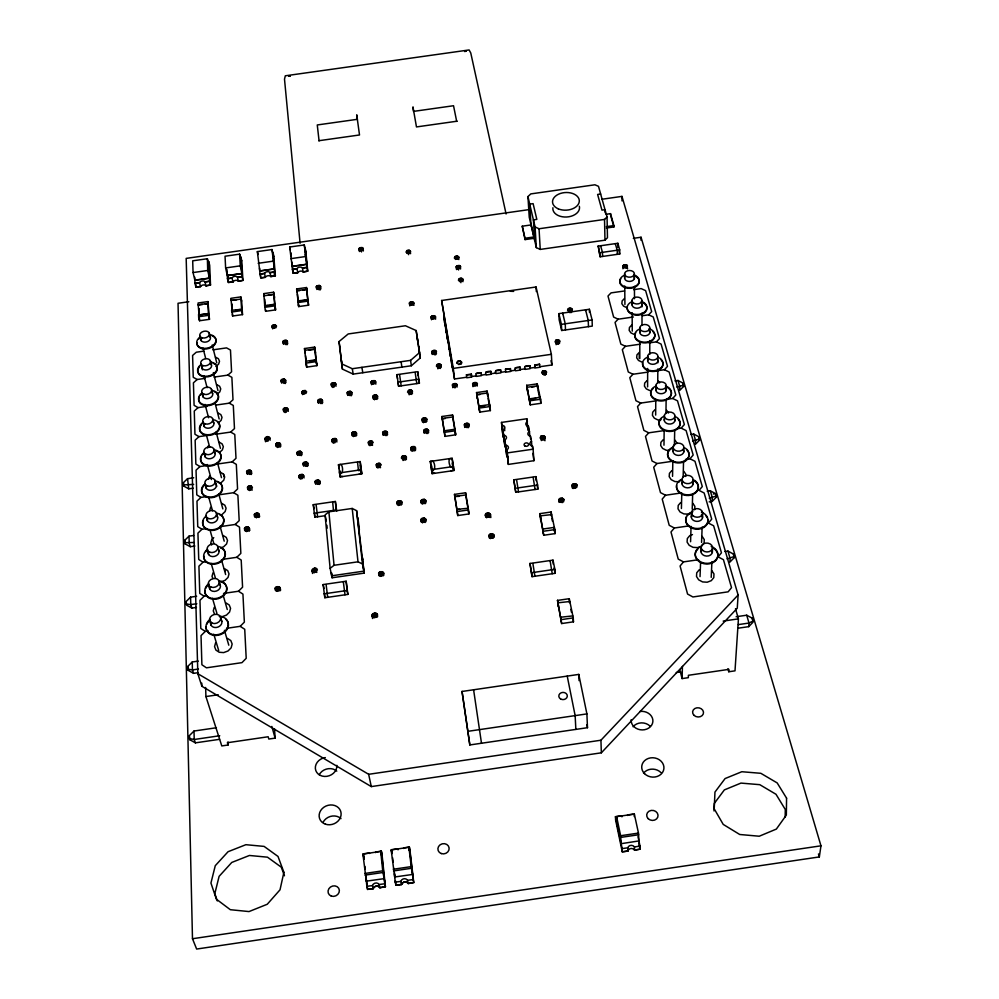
<?xml version="1.0" encoding="UTF-8"?>
<svg xmlns="http://www.w3.org/2000/svg" width="999" height="999" viewBox="0 0 999 999"><rect width="100%" height="100%" fill="white"/><g stroke="black" fill="none" stroke-linecap="round" stroke-linejoin="round"><path stroke-width="1.5" d="M459.652 360.639C462.737 362.1 462.287 363.898 459.652 361.288L458.341 360.826L456.768 362.362L458.491 364.423L461.338 363.524L459.053 364.51M647.614 386.9L647.664 368.456M647.677 360.776L647.689 356.168M649.75 354.42L649.8 340.559M649.825 332.854L649.85 328.234A5.057 3.559 -0.4 0 0 642.557 324.85A5.057 3.559 -0.4 0 0 641.995 331.006A5.057 3.559 -0.4 0 0 649.85 328.234M655.669 415.084L655.781 399.475M655.856 390.109L655.881 385.439M456.93 363.311L458.017 361.688L459.652 361.288M657.729 382.767L657.854 368.931M657.904 362.787L657.954 356.631A5.145 3.671 0.1 0 0 650.524 353.109A5.145 3.671 0.1 0 0 649.987 359.465A5.145 3.671 0.1 0 0 657.954 356.631M663.973 445.217L664.173 429.657M664.285 420.329L664.347 415.659M665.946 413.549L666.133 399.75M666.258 390.534L666.321 385.939A5.232 3.796 0.6 0 0 658.753 382.292A5.232 3.796 0.6 0 0 658.241 388.848A5.232 3.796 0.6 0 0 666.321 385.939M785.177 817.132L785.289 809.477L775.998 794.28L759.789 784.677L740.958 783.091L724.362 789.897L714.335 803.371L713.998 810.951M616.545 821.715L616.62 816.72L620.616 835.726L621.141 843.68L638.935 840.933L638.473 833.091L634.34 814.11L615.509 816.782M672.552 476.348L672.839 460.839M673.014 451.536L673.089 446.89M674.4 445.779L674.7 430.207M674.874 420.866L674.962 416.196A5.32 3.909 1.2 0 0 667.245 412.425A5.32 3.909 1.2 0 0 666.758 419.193A5.32 3.909 1.2 0 0 674.962 416.196M677.996 380.482L683.066 383.129L683.641 386.426L679.72 390.372L679.807 386.65L677.996 380.482L674.974 380.919M683.641 386.426L683.066 383.129M681.418 508.503L681.793 493.069M682.017 483.803L682.13 479.17M683.154 476.935L683.541 461.426M683.778 452.122L683.89 447.477A5.407 4.046 1.9 0 0 676.023 443.556A5.407 4.046 1.9 0 0 675.561 450.537A5.407 4.046 1.9 0 0 683.89 447.477M735.501 608.716L738.423 618.868L735.002 670.841L728.758 671.753L728.908 669.367L688.411 675.287L688.336 677.672L682.08 678.583L682.429 666.42M690.584 541.733L691.058 526.386M691.345 517.17L691.483 512.574M692.207 509.14L692.682 493.693M692.981 484.428L693.119 479.795A5.507 4.171 2.6 0 0 685.102 475.736A5.507 4.171 2.6 0 0 684.652 482.954A5.507 4.171 2.6 0 0 693.119 479.795M693.681 434.053L698.9 436.788L699.5 440.209L695.466 444.293L695.591 440.584L693.681 434.053L690.696 434.478M699.5 440.209L698.9 436.788M634.253 816.558L634.34 814.11M700.037 576.635L700.574 562.662M700.986 551.785L701.161 547.127M701.56 542.42L702.147 527.06M702.497 517.844L702.672 513.236M709.178 501.873L712.162 501.436L712.324 497.752L710.301 490.821L707.23 491.271M711.213 577.36L711.912 561.825M712.337 552.509L712.549 547.852M712.162 501.436L716.295 497.202L716.358 495.979L715.671 493.668L710.301 490.821M727.934 551.098L733.491 554.058L734.14 557.729L729.882 562.112L730.094 558.466L727.934 551.098L724.899 551.535M694.667 509.815L694.879 506.368L692.831 503.271M734.14 557.729L733.491 554.058M601.873 199.251L621.965 196.391L738.111 595.004L737.262 608.204L601.336 752.821L371.291 786.588L201.873 686.263L197.839 673.713L186.176 258.391L529.245 209.59M685.651 476.461L685.801 474.25L683.803 471.253M738.024 628.209L748.738 626.648L749 623.051L746.703 615.209L736.113 616.745M752.347 619.48L752.434 618.281L746.703 615.209M752.434 618.281L753.121 622.09L748.738 626.648M627.509 265.934L625.611 267.869L622.814 266.608L623.601 265.047L626.972 265.185L627.547 268.956M572.115 484.977L572.564 487L575.074 487.674L577.26 485.277L575.549 483.728L572.914 484.103L572.115 484.977L572.252 487.949M558.928 499.438L559.365 501.486L561.875 502.185L564.085 499.75L562.387 498.176L559.74 498.551L558.928 499.438L559.09 502.397M460.214 361.376L460.302 360.726M188.836 301.735L178.034 303.271L192.482 938.735L196.641 949.05L819.342 856.93L820.966 845.816L641.046 237.238L633.329 238.336M490.546 514.622L488.249 517.07L485.227 515.384L486.238 513.411L488.898 513.024L490.546 514.622L490.834 517.557M489.06 535.152L489.435 537.262L491.945 537.974L493.244 537.499L494.268 535.476L492.594 533.853L489.91 534.24L489.06 535.152L489.36 538.074M464.423 424.475L464.747 426.361L467.107 426.985L469.318 424.737L467.769 423.289L465.234 423.651L464.423 424.475L464.747 427.435M472.652 383.666L472.977 385.477L475.299 386.064L477.46 383.903L475.924 382.53L473.439 382.879L472.652 383.666L472.952 386.65M452.46 384.727L452.772 386.526L455.082 387.125L457.255 384.965L455.744 383.579L453.259 383.941L452.46 384.727L452.797 387.699M420.966 519.405L421.266 521.478L423.713 522.177L426.073 519.717L424.488 518.119L421.828 518.506L420.966 519.405L421.391 522.327M420.966 500.611L421.266 502.634L423.688 503.321L426.024 500.911L424.463 499.35L421.828 499.725L420.966 500.611L421.391 503.533M456.218 266.571L456.518 268.144L458.678 268.656L460.714 266.733L459.29 265.534L456.968 265.871L456.218 266.571L456.531 269.555M423.801 430.319L424.088 432.205L426.436 432.842L428.683 430.581L427.172 429.133L424.637 429.495L423.801 430.319L424.2 433.279M422.115 419.068L422.39 420.941L424.725 421.553L426.96 419.33L425.449 417.894L422.927 418.256L422.115 419.068L422.515 422.028M431.83 351.498L432.117 353.234L434.365 353.796L436.526 351.71L435.052 350.387L432.617 350.736L431.83 351.498L432.205 354.47M397.015 502.01L397.29 504.033L399.7 504.72L402.06 502.31L400.512 500.749L397.877 501.123L397.015 502.01L397.477 504.932M410.739 447.739L411.014 449.662L413.374 450.299L415.659 448.014L414.135 446.541L411.576 446.903L410.739 447.739L411.163 450.686M378.658 573.001L378.908 575.174L381.406 575.923L383.866 573.351L382.28 571.665L379.558 572.065L378.658 573.001L379.17 575.886M372.028 615.659L372.265 614.472L374.55 612.986L377.073 613.773L377.572 614.847L376.411 617.007L375.062 617.519L373.638 617.407L372.028 615.659L372.565 618.506M431.106 316.77L431.381 318.444L433.591 318.981L435.701 316.97L434.265 315.696L431.88 316.034L431.106 316.77L431.468 319.742M376.323 464.523L376.561 466.471L378.921 467.132L381.256 464.81L379.757 463.311L377.172 463.673L376.323 464.523L376.81 467.457M409.428 302.934L409.677 304.583L411.863 305.107L413.973 303.122L412.575 301.873L410.202 302.21L409.428 302.934L409.827 305.906M382.679 432.392L382.917 434.278L385.239 434.915L387.537 432.654L386.051 431.206L383.516 431.568L382.679 432.392L383.154 435.339M368.369 442.17L368.606 444.068L370.929 444.705L373.239 442.432L371.765 440.971L369.218 441.333L368.369 442.17L368.868 445.104M372.927 396.153L373.164 397.964L375.437 398.564L377.684 396.391L376.248 394.992L373.763 395.354L372.927 396.153L373.414 399.101M371.116 381.755L371.341 383.541L373.589 384.128L375.836 381.993L374.4 380.619L371.94 380.969L371.116 381.755L371.591 384.715M351.81 433.004L352.023 434.89L354.32 435.514L356.643 433.266L355.194 431.818L352.659 432.18L351.81 433.004L352.335 435.939M311.95 570.604L314.473 568.056L316.908 568.793L317.357 569.817L314.847 572.365L313.461 572.277L311.95 570.604L312.587 573.476M347.24 392.482L347.44 394.28L349.7 394.88L351.973 392.719L350.549 391.333L348.077 391.695L347.24 392.482L347.764 395.429M331.93 439.697L332.13 441.595L334.428 442.22L336.763 439.96L335.327 438.511L332.792 438.873L331.93 439.697L332.505 442.632M315.147 481.318L315.334 483.291L317.67 483.953L320.08 481.605L318.619 480.082L316.034 480.457L315.147 481.318L315.759 484.228M331.243 383.853L331.431 385.639L333.666 386.226L335.939 384.078L334.54 382.717L332.08 383.067L331.243 383.853L331.793 386.8M275.2 588.011L275.337 590.209L277.784 590.958L280.357 588.374L278.858 586.675L276.136 587.062L275.2 588.011L275.911 590.871M298.951 475.686L299.113 477.647L301.436 478.309L303.846 475.961L302.422 474.45L299.837 474.825L298.951 475.686L299.588 478.596M303.109 463.249L303.284 465.184L305.582 465.834L307.979 463.524L306.556 462.038L303.983 462.412L303.109 463.249L303.733 466.171M358.953 248.564L359.153 250.1L361.238 250.587L363.324 248.714L362.013 247.552L359.715 247.877L358.953 248.564L359.415 251.523M317.844 400.374L318.019 402.185L320.267 402.784L322.565 400.611L321.178 399.225L318.693 399.575L317.844 400.374L318.419 403.309M297.028 452.435L297.178 454.358L299.475 454.995L301.86 452.709L300.449 451.236L297.902 451.598L297.028 452.435L297.652 455.357M301.973 391.683L302.135 393.481L304.358 394.068L306.668 391.92L305.294 390.534L302.822 390.896L301.973 391.683L302.585 394.617M275.799 443.943L275.936 445.841L278.197 446.478L280.594 444.205L279.208 442.757L276.673 443.119L275.799 443.943L276.461 446.865M316.321 286.526L316.483 288.124L318.594 288.636L320.766 286.701L319.455 285.477L317.12 285.814L316.321 286.526L316.87 289.473M254.37 514.385L254.483 516.421L256.83 517.107L259.328 514.697L257.904 513.124L255.282 513.498L254.37 514.385L255.095 517.282M283.341 409.016L283.479 410.839L285.714 411.451L288.062 409.265L286.688 407.854L284.191 408.216L283.341 409.016L283.978 411.95M244.53 528.184L244.63 530.244L246.978 530.956L249.513 528.508L248.089 526.91L245.454 527.297L244.53 528.184L245.279 531.068M215.609 642.794L214.573 646.59L215.884 650.062L219.206 652.26L223.664 652.597L228.034 650.973L231.144 647.839L232.155 644.03L230.819 640.584L227.497 638.411M281.106 380.232L281.243 382.005L283.441 382.592L285.751 380.469L284.403 379.108L281.943 379.458L281.106 380.232L281.73 383.179M264.872 438.836L267.27 436.6L269.93 438.111L267.532 440.359L264.872 438.836L265.559 441.758M247.54 487.075L247.652 489.048L249.95 489.722L252.422 487.362L251.036 485.839L248.451 486.213L247.54 487.075L248.276 489.972M214.298 607.205L213.274 610.876L214.56 614.223M282.942 341.396L283.079 343.094L285.227 343.644L287.5 341.596L286.176 340.297L283.766 340.647L282.942 341.396L283.566 344.33M246.653 471.391L246.765 473.326L249.051 473.988L251.511 471.665L250.125 470.167L247.552 470.541L246.653 471.391L247.39 474.288M213.024 572.789L212.013 576.348L212.862 578.496M272.078 325.936L272.203 327.597L274.325 328.147L276.573 326.136L275.274 324.862L272.902 325.199L272.078 325.936L272.702 328.871M209.628 510.626L210.614 507.292M208.491 479.32L209.465 476.086M207.705 447.952L208.341 445.866M461.113 363.786L461.675 363.087M699.213 569.805L696.728 572.814L696.515 576.473L698.651 579.807L702.559 581.918L707.192 582.217L711.313 580.644L713.786 577.609L713.973 573.938L711.825 570.616M698.538 559.715L683.478 561.9L680.082 565.983L687.562 594.043L692.919 596.965L728.146 591.833L731.53 587.637L723.438 559.677L718.119 556.868L721.453 552.809L713.636 525.786L708.416 523.076L711.713 519.143L704.158 492.994L699.038 490.384L702.297 486.575L694.979 461.276L689.959 458.766L685.464 459.415M689.173 525.861L674.362 528.009L670.991 531.967L678.234 559.09L683.478 561.9M680.669 502.559L678.234 505.394L678.009 508.816L680.032 511.938L683.791 513.886L688.261 514.16L692.257 512.662M680.769 493.031L665.534 495.242L662.212 499.075L669.218 525.299L674.362 528.009M689.959 458.766L693.181 455.057L686.101 430.569L681.168 428.134L676.535 428.808M671.84 470.579L669.442 473.326L669.193 476.648L671.178 479.657L674.862 481.543L679.27 481.793M673.476 461.138L657.005 463.524L653.708 467.245L660.489 492.619L665.534 495.242M681.168 428.134L684.352 424.55L677.497 400.824L672.652 398.476L666.57 399.35M663.299 439.622L660.926 442.282L660.676 445.504L662.612 448.414L666.233 450.237L669.118 450.387M664.185 430.594L648.738 432.817L645.491 436.426L652.047 461.001L657.005 463.524M672.652 398.476L675.811 394.992L669.155 372.003L664.41 369.73L656.917 370.804M655.032 409.64L652.684 412.225L652.422 415.347L654.32 418.169L657.866 419.917L660.701 420.067M655.931 400.886L640.721 403.072L637.512 406.581L643.868 430.382L648.738 432.817M664.41 369.73L667.519 366.346L661.076 344.056L656.405 341.858L649.038 342.919M647.015 380.594L644.692 383.104L644.43 386.126L646.278 388.848L649.762 390.547M647.939 372.103L632.966 374.25L629.795 377.659L635.951 400.724L640.721 403.072M656.405 341.858L659.49 338.561L653.234 316.945L648.651 314.822L642.544 315.696M640.184 344.193L625.449 346.303L622.302 349.613L628.284 371.978L632.966 374.25M541.033 436.101L540.097 437.949L541.733 439.423L544.305 439.048L545.229 437.212L543.593 435.739L541.033 436.101L541.308 440.571M197.839 673.713L368.656 774.3L600.936 740.222L738.111 595.004M648.651 314.822L651.685 311.613L645.616 290.634L641.121 288.586L633.603 289.66M631.705 325.1L629.445 327.472L629.158 330.319L630.931 332.892L634.29 334.478M633.391 317.008L618.144 319.193L615.047 322.415L620.841 344.106L625.449 346.303M624.387 298.589L622.152 300.899L621.853 303.671L623.588 306.156L626.897 307.68M542.569 371.104L541.67 372.839L543.256 374.213L545.741 373.851L546.64 372.127L545.054 370.754L542.569 371.104L542.757 374.101M555.894 340.184L555.019 341.858L556.593 343.181L559.04 342.832L559.915 341.159L558.341 339.835L555.894 340.184L556.131 344.68M568.419 308.529L567.557 310.14L569.118 311.426L571.515 311.076L572.365 309.453L570.816 308.179L568.419 308.529L568.543 311.526M226.523 628.321L240.185 626.336L244.355 622.14L242.932 594.08L238.461 591.246L223.539 593.406M402.397 456.081L401.348 457.954L402.859 459.44L405.432 459.078L406.493 457.205L404.97 455.719L402.397 456.081L403.059 460.502M208.316 630.968L205.282 631.405L201.024 635.626L201.898 664.76L206.443 667.819L241.958 662.649L246.204 658.316L244.73 629.27L240.185 626.336M534.14 238.311L525.074 239.598L522.252 226.199L531.256 224.912L536.313 247.627L540.234 249.413L604.969 240.185L607.467 237.712L607.055 216.958L598.501 186.326L594.929 184.79L530.794 193.906L527.947 196.578L529.233 217.195L532.742 232.268L532.654 230.906M216.433 727.747L194.006 731.031L189.273 735.726L189.335 738.548L189.723 739.672L195.379 742.856L219.555 739.322M238.461 591.246L242.582 587.175L241.196 560.039L236.8 557.305L222.989 559.303M198.114 672.689L193.556 673.351L188.087 670.292L187.65 666.508L192.245 661.987L198.252 661.113M527.947 196.578L535.089 226.973L539.048 228.759L604.532 219.43L607.055 216.958M196.628 596.278L190.584 597.152L186.139 601.498L186.563 605.157L191.858 608.091L196.441 607.429M207.13 595.791L204.146 596.216L199.962 600.312L200.799 628.471L205.282 631.405M194.892 546.028L190.26 546.703L185.115 543.868L184.753 542.682L184.703 540.347L189.023 536.151L193.594 535.489M236.8 557.305L240.846 553.371L239.51 527.11L235.202 524.475L220.105 526.66M408.554 390.359L407.542 392.095L409.016 393.494L411.501 393.131L412.512 391.383L411.039 389.997L408.554 390.359L409.178 394.805M437.35 364.36L436.363 366.059L437.849 367.407L440.309 367.058L441.283 365.347L439.797 363.998L437.35 364.36L437.887 368.818M193.244 488.186L188.749 488.836L183.754 486.101L183.354 482.704L187.55 478.658L193.719 477.772M206.119 561.75L203.047 562.2L198.926 566.158L199.75 593.394L204.146 596.216M235.202 524.475L239.186 520.654L237.887 495.242L233.641 492.694L218.793 494.842M213.774 537.612L211.8 539.497L210.801 542.944L211.626 545.029M222.203 514.36L225.125 511.588L226.086 508.241L224.85 505.232L221.741 503.346M206.518 528.621L201.985 529.27L197.939 533.116L198.726 559.465L203.047 562.2M459.315 278.596L458.391 280.145L459.827 281.368L462.175 281.044L463.086 279.483L461.663 278.259L459.315 278.596L459.627 281.581M233.641 492.694L237.562 488.986L236.313 464.36L232.13 461.913L216.82 464.11M206.905 496.553L200.961 497.402L196.978 501.136L197.74 526.635L201.985 529.27M220.866 482.917L223.739 480.219L224.688 476.985L223.464 474.075L220.417 472.252M232.13 461.913L236.001 458.304L234.777 434.453L230.669 432.08L215.597 434.253M455.232 256.443L454.32 257.954L455.731 259.153L458.054 258.816L458.953 257.305L457.542 256.106L455.232 256.443L455.544 259.428M207.63 465.434L199.975 466.545L196.041 470.167L196.778 494.867L200.961 497.402M219.568 452.46L222.402 449.837L223.339 446.703L222.128 443.881L219.131 442.12M230.669 432.08L234.478 428.583L233.304 405.457L229.258 403.159L215.896 405.082M206.543 435.552L199.013 436.638L195.142 440.147L195.854 464.085L199.975 466.545M406.943 250.587L406.006 252.085L407.367 253.271L409.677 252.934L410.614 251.436L409.253 250.262L406.943 250.587L407.33 253.559M218.306 422.939L221.091 420.392L222.015 417.345L220.841 414.61L217.882 412.924M229.258 403.159L233.004 399.762L231.868 377.322L227.884 375.112L214.061 377.085M206.98 406.356L198.077 407.629L194.268 411.051L194.955 434.265L199.013 436.638M217.083 394.305L219.83 391.845L220.742 388.886L219.593 386.226L216.671 384.59M227.884 375.112L231.581 371.803L230.469 350.025L226.548 347.889L212.937 349.837M204.845 378.409L197.165 379.508L193.419 382.829L194.093 405.344L198.077 407.629M215.909 366.533L218.606 364.136L219.505 361.263L218.369 358.691L215.497 357.105M411.338 365.759L420.279 357.954L419.568 352.56L416.158 330.544L405.419 325.761L348.214 333.953L338.986 341.596L342.42 369.118L353.209 374.101L411.338 365.759L410.589 360.364L419.568 352.56M328.883 511.825L325.062 514.91L330.12 568.369L332.093 577.772L364.21 573.114L356.593 510.651L352.21 508.454L328.883 511.825L334.053 565.284L330.12 568.369M753.209 620.891L749 623.051L738.373 624.6M734.215 556.505L727.035 558.903M716.358 495.979L709.24 498.201M699.537 438.973L692.594 441.021M683.666 385.177L676.773 387.088M692.469 534.602L689.785 535.614L687.324 538.536L687.1 542.082L689.185 545.304L693.019 547.327L697.577 547.614L701.623 546.078L704.07 543.131L704.27 539.585L702.16 536.376M220.791 581.918L225.025 580.394L228.034 577.447L229.021 573.876L227.735 570.654L224.525 568.643L225.324 571.503M220.816 547.827L223.589 546.828L226.561 543.968L227.535 540.521L226.261 537.412L223.102 535.464M510.314 291.271L513.673 291.396M369.568 853.483A3.634 3.247 -19 0 1 369.18 852.971L363.661 853.783L364.173 858.915M375.524 852.609A3.634 3.247 -19 0 0 375.799 851.997L381.318 851.185L382.005 854.357L385.427 886.8L379.845 887.624A3.684 3.347 -21 0 0 373.151 888.611L367.57 889.435L366.833 886.313L372.452 885.601A3.696 3.347 -20.8 0 1 379.145 884.502L384.765 883.778L381.343 851.285L362.912 854.108L366.358 881.28M392.132 853.521L391.695 849.649L397.215 848.838A3.634 3.259 -16.4 0 0 398.102 849.774M400.874 881.405L395.254 882.117L395.916 885.251L401.498 884.427A3.684 3.347 -18 0 1 408.191 883.441L413.773 882.616L409.965 850.236L409.353 847.052L403.833 847.864A3.634 3.259 -16.4 0 1 403.559 848.476M627.809 851.011L622.252 851.835L615.584 819.929L615.509 816.67L621.003 815.858A3.634 3.234 6.1 0 0 622.002 816.782M627.397 815.484A3.634 3.234 6.1 0 0 627.609 814.884L633.104 814.185M394.717 877.097L391.158 849.949L409.365 847.164M380.906 854.52L382.005 854.357M408.866 850.399L409.965 850.236M364.797 873.463L382.729 870.816L380.706 851.485L381.868 856.305M393.269 869.255L411.201 866.62L408.941 847.327L409.952 852.172M620.616 835.726L638.473 833.091M365.035 875.124L382.967 872.489L384.215 878.645L366.321 881.168M393.506 870.928L411.438 868.281L412.575 874.462L394.692 876.985M620.854 837.387L638.723 834.752M412.649 882.779L408.216 883.553A3.684 3.347 -18 0 0 401.523 884.54L400.849 881.293A3.684 3.359 -17.9 0 1 407.567 880.306L413.174 879.582L409.353 847.052M622.252 851.835L622.202 848.613L627.772 847.789L627.822 851.123L623.364 851.672M638.935 841.046L640.034 846.091L634.465 846.915A3.696 3.322 8.2 0 0 627.772 847.901M640.034 845.978L640.047 849.2L634.49 850.024A3.684 3.322 8.4 0 0 627.822 851.123M384.315 886.962L379.87 887.736A3.684 3.347 -21 0 0 373.176 888.723L368.681 889.272M401.523 884.54L397.028 885.089M192.482 938.735L820.966 845.816M557.517 600.411L569.255 598.701L573.264 617.882L573.463 621.828L561.65 623.551L557.517 600.411L561.65 623.551M198.476 669.03L192.445 669.917L187.712 669.143M561.426 619.617L573.264 617.882M205.632 687.487L205.919 696.553L218.219 694.755M723.176 621.091L738.423 618.868M462.038 691.47L578.771 674.412L586.9 713.898L587.487 727.697L469.83 744.954L462.038 691.47L469.83 744.954M219.73 735.751L194.218 739.485L189.335 738.548M676.248 672.527L680.744 671.877M227.959 741.895L228.084 745.004L221.79 745.928L205.919 696.553M274.538 728.833L275.112 738.124L268.818 739.048L268.169 736.763L227.372 742.732L228.084 745.004M468.019 731.305L586.9 713.898M476.56 392.582L487.1 391.071L490.01 406.531L490.384 410.577L479.782 412.112L476.56 392.582L479.782 412.112M526.723 385.377L537.25 383.866L540.571 399.25L540.834 403.321L530.244 404.845L526.723 385.377L530.244 404.845M476.96 394.955L479.97 394.518M531.668 387.088L534.677 386.65M479.07 406.556L485.139 405.681M531.106 399.076L535.639 398.426M479.383 408.054L490.01 406.531M529.957 400.774L540.571 399.25M441.908 416.508L452.559 414.972L455.207 430.794L455.669 434.827L444.955 436.376L441.908 416.508L444.468 432.342L455.207 430.794M442.22 418.469L452.884 416.933M442.282 418.918L445.329 418.481M504.083 437.062A2.423 1.811 -4.8 0 0 503.071 436.95L501.498 422.415L526.823 418.768L528.059 430.432M193.669 484.415L183.404 484.915M338.486 464.685L360.177 461.563L361.838 473.776L340.11 476.91L338.486 464.685L339.248 468.681M339.248 465.034C342.744 461.463 344.193 474.712 340.11 473.276L339.822 470.529M339.335 472.927L361.126 469.78L361.838 473.776M360.139 465.222L360.527 470.329L358.491 470.616L357.542 462.4M430.332 461.401L452.097 458.266L453.446 466.508L453.933 470.529L432.117 473.676L430.332 461.401L432.117 473.676M431.068 461.75C434.49 458.204 436.6 471.466 432.33 470.005L432.742 473.126L434.84 473.276M451.473 458.803C447.127 456.356 449.225 469.63 452.822 467.045L453.196 470.179L451.198 470.916M533.104 449.188L533.891 460.701L508.341 464.398L507.367 452.897L533.104 449.188L532.467 446.103A3.384 2.535 -3.6 0 1 529.932 444.093A3.384 2.535 -3.6 0 1 531.518 441.483L530.407 436.138A3.359 2.51 -3.7 0 1 527.897 434.153A3.359 2.51 -3.7 0 1 529.47 431.58L528.371 426.286A3.347 2.485 -3.8 0 1 525.874 424.313A3.347 2.485 -3.8 0 1 527.435 421.765M431.58 469.655L453.446 466.508M325.174 515.696L314.86 517.195L313.249 504.67L335.364 501.473L336.713 511.138M513.798 479.82L535.876 476.623L537.612 485.064L537.887 489.098L515.759 492.295L513.798 479.82L515.759 492.295M314.011 513.224L336.213 510.014L335.364 501.473M457.754 515.559L454.495 494.38L465.584 492.782L468.456 509.94L457.267 511.563L457.754 515.559L468.906 513.948L468.419 509.852M465.934 494.905L454.845 496.515L459.053 496.353M515.434 488.274L537.612 485.064M193.794 542.507L184.753 542.682M459.765 509.44L456.918 509.39L468.144 508.229M539.885 513.636L551.136 512L554.807 529.595L555.044 533.616L543.731 535.252L539.885 513.636L543.731 535.252M713.298 494.018L715.671 493.668L716.295 497.202M543.468 531.243L554.807 529.595M334.053 565.284L358.004 561.813L362.5 563.973L364.21 573.114M323.139 584.565L346.154 581.218L347.877 594.393L324.837 597.739L323.139 584.565L323.988 588.473M196.84 603.721L190.772 604.595L186.189 603.983M529.97 563.486L552.996 560.139L554.882 569.33L555.119 573.314L532.055 576.66L529.97 563.486L532.055 576.66M323.976 593.843L347.09 590.484L347.877 594.393M531.755 572.689L554.882 569.33M600.649 194.031L597.614 194.455L601.947 210.115L605.019 209.678L605.082 212.637M207.38 258.741L207.717 270.479L209.478 278.209L194.867 280.282L193.057 272.565L192.695 260.814L207.38 258.741L208.916 264.623M239.698 254.146L225.037 256.219L225.624 267.932L227.322 275.662L241.908 273.589L240.272 265.846L239.585 254.146L241.096 260.04M271.99 249.55L274.338 268.968L259.752 271.041L257.355 251.611L271.99 249.55L273.276 255.469M304.27 244.955L306.743 264.348L292.158 266.421L289.673 247.015L304.27 244.955L305.419 250.886M240.859 260.864L241.758 260.739L240.884 256.855L242.095 276.698L237.525 277.347M272.902 256.293L273.801 256.169L273.002 252.285L274.575 272.065L270.017 272.715M304.932 251.736L305.831 251.611L305.107 247.727L307.043 267.445L302.472 268.094A2.997 2.023 -10.4 0 0 299.6 267.108A2.997 2.023 -10.4 0 0 296.978 268.731L292.432 269.518L291.758 261.938M193.057 272.565L207.717 270.479M225.624 267.932L240.272 265.846M258.179 263.299L272.814 261.214M290.709 258.666L305.332 256.581M606.018 214.273L610.526 213.636L613.886 225.574L613.91 226.948L606.356 228.022M194.842 280.157L209.44 278.072M241.883 273.451L227.285 275.524L227.485 278.771L232.043 278.122M259.715 270.904L274.3 268.831M292.133 266.296L306.718 264.211M194.78 277.26L194.98 283.404L199.55 282.754A3.022 2.01 -13 0 1 202.21 280.981A3.022 2.01 -13 0 1 204.995 281.843L209.565 281.194L210.514 285.052L205.956 285.702M238.386 281.081L242.944 280.432L242.07 276.561L237.5 277.21A3.009 2.01 -12.2 0 0 234.69 276.348A3.009 2.01 -12.2 0 0 232.018 277.984L227.447 278.646L228.359 282.505L232.917 281.855M270.791 276.461L275.349 275.811L274.55 271.928L269.98 272.577A3.009 2.023 -11.3 0 0 267.158 271.728A3.009 2.023 -11.3 0 0 264.51 273.364L259.94 274.013L260.776 277.884L265.334 277.235M205.032 281.968L209.603 281.318L208.754 261.438L209.69 265.297L210.514 285.052M264.535 273.501L259.965 274.151L259.54 268.044M522.252 226.199L524.987 238.249L534.065 236.95M606.331 226.648L613.886 225.574M196.828 287L200.512 286.613L199.513 282.617L194.942 283.279L195.916 287.138L200.474 286.488M294.081 273.139L297.752 272.752L296.978 268.731L292.407 269.38L293.169 273.276L297.727 272.627M303.197 271.84L307.742 271.191L305.831 251.611M200.512 286.613A3.009 2.01 -13 0 1 203.197 284.977A3.009 2.01 -13 0 1 205.981 285.839L209.603 285.177M242.033 280.557L238.411 281.219A3.009 2.01 -12.2 0 0 235.614 280.357A3.009 2.01 -12.2 0 0 232.942 281.993L229.27 282.38M274.176 272.365L274.463 276.074L270.829 276.598A2.997 2.023 -11.3 0 0 267.994 275.749A2.997 2.023 -11.3 0 0 265.359 277.372L261.688 277.759M297.752 272.752A2.997 2.023 -10.4 0 1 300.374 271.129A2.997 2.023 -10.4 0 1 303.221 271.978L306.83 271.328M209.34 318.456L208.566 315.347L198.526 316.745L199.55 320.741L209.465 319.33L207.929 301.598L198.064 302.997L199.425 319.867M241.721 300.911L240.796 296.903L230.944 298.314L232.605 316.021L242.52 314.61L241.646 300.886M264.847 307.305L263.798 293.619L273.651 292.22L275.562 309.89L265.647 311.301L264.785 307.292L274.713 305.881L275.562 309.89M296.641 288.936L306.493 287.537L308.579 305.182L298.676 306.593L296.641 288.936L297.178 291.895M598.251 246.079L617.857 243.281L619.705 249.875L619.755 253.996L600.124 256.793L598.251 246.079L600.124 256.793M306.656 289.223L296.803 290.634L299.7 290.672M202.46 304.545C187.15 306.281 217.507 301.823 205.282 304.146M232.542 300.262L236.775 299.65M268.244 295.167L272.477 294.568M302.522 290.272L306.743 289.673L306.618 288.399M600.037 252.685L619.705 249.875M235.939 310.14L240.185 309.528M267.595 305.619C255.294 306.805 285.539 302.585 270.429 305.207M299.225 301.099L307.729 299.887L308.579 305.182M231.668 312.025L241.596 310.602L242.52 314.61M297.877 302.572L307.804 301.149L306.493 287.537M466.683 377.235L454.495 378.983L441.62 300.487L536.063 286.988L551.373 354.32L551.947 364.985L539.772 366.733M203.858 351.136L196.291 352.21L192.595 355.457L193.244 377.297L197.165 379.508M624.587 290.946L611.063 292.882L607.991 296.016L613.623 317.07L618.144 319.193M444.118 319.73L443.806 317.02L444.268 319.43M444.555 320.304L444.68 323.039L443.806 317.02M445.704 326.948L445.816 329.682L445.129 323.626L445.254 326.348M304.495 348.539L314.685 347.078L316.883 365.659L306.643 367.132L304.495 348.539L305.294 352.56M558.866 313.636L589.373 309.265L592.095 319.942L592.282 326.111L561.688 330.494L559.153 319.78L558.866 313.636L561.401 324.35L561.688 330.494M446.391 333.029L446.091 330.319L446.553 332.729M309.128 350.174L314.947 349.338M446.853 333.654L446.965 336.388L446.091 330.319M447.552 339.747L447.24 337.05L447.714 339.46M448.014 340.397L448.126 343.132L447.24 337.05M561.401 324.35L592.095 319.942M310.152 361.101L316.009 360.264M305.844 363.112L316.109 361.65L316.883 365.659M449.175 347.202L449.3 349.937L448.601 343.793L448.713 346.528M449.887 353.359L449.575 350.649L450.049 353.059M450.362 354.058L450.474 356.78L449.575 350.649M341.458 363.748L352.285 368.718L410.589 360.364M451.061 360.227L450.761 357.53L451.223 359.927M451.548 360.964L451.66 363.686L450.761 357.53M452.247 367.157L451.948 364.46L452.41 366.858M398.589 386.213L396.94 374.65L417.707 371.678L419.393 383.216L398.589 386.213L398.002 382.167L418.856 379.183L419.393 383.216M452.734 367.919L452.847 370.641L451.948 364.46M454.495 378.983L453.309 368.394L551.373 354.32M466.433 374.8L471.366 374.375L471.64 377.073L466.77 377.784L466.433 374.8L471.366 374.375M476.198 373.401C489.373 373.264 472.365 370.729 476.511 376.373L481.393 375.674L481.081 372.689M485.951 371.99C499.125 371.853 482.155 369.33 486.263 374.975L491.133 374.275L490.834 371.291M495.716 370.592C508.878 370.442 491.933 367.932 496.003 373.576L500.886 372.877L500.599 369.892M505.482 369.193L510.414 368.768L510.626 371.478L505.756 372.177L505.482 369.193L510.414 368.768M515.234 367.794C528.371 367.632 511.488 365.135 515.496 370.779L520.367 370.08L520.117 367.095M524.987 366.396C538.124 366.233 521.266 363.736 525.237 369.38L530.107 368.681L529.87 365.684M530.032 368.132L534.902 367.432L534.752 364.985L539.622 364.285L534.802 365.272L534.977 367.982L539.847 367.282L539.622 364.285M476.436 375.836L471.565 376.536L471.316 374.101M481.306 375.137L486.188 374.438M491.058 373.726L495.929 373.027M500.799 372.327L505.681 371.628M515.422 370.229L510.551 370.929L510.352 368.494M520.292 369.53L525.162 368.831M318.806 140.722L359.515 134.977L356.73 114.835L357.38 119.306L317.27 124.962L319.068 140.847M457.117 121.191L416.471 126.935L412.962 106.905L413.499 111.389L453.534 105.732L456.693 121.416M257.355 251.611L258.117 254.508M219.293 616.445L222.203 616.658L226.498 615.084L229.558 612.05L230.569 608.366L229.258 605.032L225.986 602.934M289.673 247.015L290.334 249.912M641.907 362.075L638.486 360.439L636.675 357.804L636.95 354.857L639.235 352.422L639.26 358.454M658.391 381.131L659.64 382.942M666.595 410.227L668.506 413.024M675.062 440.247L677.01 443.144M504.458 426.61L504.72 430.744M284.465 875.786L281.281 867.182L267.482 857.179L249.413 855.469L231.768 862.449L219.106 876.348L214.835 893.618L217.307 900.936M195.379 742.856L194.218 739.485L194.006 731.031M187.65 666.508L188.087 670.292M193.556 673.351L192.445 669.917L192.245 661.987M191.858 608.091L190.772 604.595L190.584 597.152M209.753 620.891L211.101 625.337M213.786 634.24L218.719 650.574M184.703 540.347L185.115 543.868M190.26 546.703L189.198 543.169L189.023 536.151M208.516 584.877L209.84 589.36M212.487 598.351L216.908 613.311M818.468 853.933L819.342 856.93M220.504 616.945L221.815 621.403M224.438 630.319L228.796 645.192M183.354 482.704L183.754 486.101M188.749 488.836L187.55 478.658M207.317 550.087L208.604 554.532M211.176 563.411L215.459 578.221M219.081 581.043L220.379 585.539M223.389 596.028L227.26 609.527M206.156 516.458L207.43 520.929M209.965 529.87L213.761 543.281M610.963 216.496L613.91 226.948M217.707 546.366L218.956 550.811M221.466 559.715L225.637 574.537M619.018 251.348L619.755 253.996M271.853 726.448L275.112 738.124M205.032 483.941L206.281 488.436M208.791 497.415L212.537 510.901M727.934 668.756L728.758 671.753M216.371 512.837L217.607 517.307M220.08 526.261L224.213 541.183M458.341 360.826L458.516 361.451M203.946 452.46L205.182 456.98M207.243 464.498L211.363 479.545M215.085 480.407L216.708 486.413M218.744 493.906L222.827 508.903M202.897 421.99L204.096 426.448M206.493 435.352L209.69 447.215M213.836 449.026L215.047 453.546M217.457 462.587L221.478 477.647M201.885 392.47L203.059 396.94M205.032 404.383L208.591 417.769M223.464 474.075L224.238 476.973M212.637 418.643L213.798 423.101M216.146 432.018L220.442 448.351M362.912 854.108L364.148 858.803M200.886 363.861L202.447 369.83M204.008 375.799L207.13 387.724M245.454 527.297L246.578 531.618M199.937 336.126L201.086 340.609M203.009 348.077L205.707 358.529M249.101 527.522L249.85 530.407M248.089 526.91L249.213 531.243M211.463 389.21L212.625 393.681M214.935 402.622L219.168 419.006M246.753 526.823L247.877 531.156M679.795 669.58L682.08 678.583M210.327 360.676L211.476 365.159M213.374 372.627L217.944 390.547M249.725 485.764L250.811 490.109M256.581 513.036L257.667 517.382M248.451 486.213L249.538 490.559M255.282 513.498L256.381 517.844M209.228 333.017L210.364 337.5M212.238 344.98L216.758 362.924M248.826 470.092L249.912 474.45M277.485 586.575L278.546 590.871M258.916 513.723L259.64 516.62M247.552 470.541L248.289 473.451M257.904 513.124L258.991 517.457M209.465 319.33L208.479 315.334L207.929 301.598M251.036 485.839L252.123 490.197M276.136 587.062L277.21 591.358M204.995 281.843L205.981 285.839M251.099 470.741L251.823 473.651M279.92 587.325L280.619 590.184M250.125 470.167L251.199 474.525M278.858 586.675L279.92 590.958M533.091 233.778L533.791 236.8M266.021 437.025L267.045 441.408M265.147 437.849L265.834 440.771M232.018 277.984L232.942 281.993M268.544 436.663L269.231 439.585M372.427 885.489L373.176 888.723M267.27 436.6L268.281 440.984M391.158 849.949L391.97 853.483M241.608 309.328L231.581 310.289L231.743 312.038M269.518 437.225L270.192 440.147M237.5 277.21L238.411 281.219M241.009 299.051L231.131 300.462L231.069 299.188M550.973 360.714L551.947 364.985M277.922 442.682L278.908 447.065M276.673 443.119L277.672 447.502M280.182 443.306L280.844 446.228M379.145 884.502L379.87 887.736M279.208 442.757L280.195 447.14M312.212 569.467L312.862 572.34M314.473 568.056L315.422 572.365M313.137 568.531L314.098 572.852M506.093 213.986L470.766 52.972L469.105 49.95L285.314 75.799L284.503 79.171L300.087 243.257M315.846 568.144L316.795 572.452M385.427 886.8L384.19 878.533M637.986 836.663L638.623 839.585M638.723 843.131L640.047 849.2M285.427 407.792L286.376 412.187M299.837 474.825L300.786 479.195M284.191 408.216L285.152 412.612M537.924 389.847L539.472 397.065M540.834 403.321L540.159 397.315L529.557 398.838L529.832 402.909M263.798 293.619L264.373 296.303M297.902 451.598L298.526 454.533M264.023 295.766L273.876 294.355M281.943 379.458L282.58 382.392M302.422 474.45L303.047 477.372M326.111 584.577L327.709 597.327M287.65 408.391L288.286 411.326M265.522 309.59L265.647 311.301M301.111 474.375L302.048 478.758M286.688 407.854L287.325 410.789M285.352 379.632L285.976 382.567M300.449 451.236L301.386 455.619M272.902 325.199L273.526 328.134M284.403 379.108L285.339 383.516M368.656 774.3L371.291 786.588M299.151 451.161L300.087 455.544M283.154 379.046L284.103 383.454M303.421 475.037L304.046 477.959M305.244 461.963L306.181 466.346M264.51 273.364L265.359 277.372M275.274 324.862L275.899 327.797M313.249 504.67L314.098 508.628M303.983 462.412L304.608 465.322M301.436 451.798L302.06 454.732M274.076 324.8L274.7 327.747M307.555 462.612L308.167 465.534M316.109 504.707L317.62 516.795M306.556 462.038L307.48 466.421M615.509 816.67L622.202 848.725M551.823 518.206L552.435 521.141M553.97 528.471L555.044 533.616M570.854 609.353L571.453 612.225M573.463 621.828L572.939 618.98M391.695 849.649L392.145 851.81M284.952 340.247L285.876 344.667M269.98 272.577L270.829 276.598M283.766 340.647L284.39 343.594M274.625 297.927L274.438 296.216M317.307 480.007L318.206 484.378M287.1 340.796L287.712 343.743M316.034 480.457L316.633 483.366M286.176 340.297L287.088 344.717M533.891 460.701L532.966 453.296M586.863 724.675L587.487 727.697M537.025 484.877L537.887 489.098M554.045 568.056L555.119 573.314M319.643 480.669L320.242 483.578M318.619 480.082L319.518 484.453M325.374 516.408L326.298 520.904M343.356 582.08L345.005 594.817M304.033 390.472L304.633 393.419M302.822 390.896L303.421 393.831M305.294 390.534L305.894 393.481M567.22 676.098L575.149 715.621L575.849 729.407M332.679 502.31L333.529 510.864M407.567 880.306L408.216 883.553M305.17 352.884L304.67 350.349L314.86 348.888L315.634 352.909M306.468 365.297L305.669 361.276L315.921 359.815L316.708 363.836M297.502 294.205L298.251 301.96M321.178 399.225L322.028 403.633M319.905 399.163L320.766 403.571M290.934 252.809L291.221 255.944M413.161 879.47L413.773 882.616M318.693 399.575L319.268 402.522M501.498 422.415L503.071 436.95M502.072 425.424A2.435 1.811 -4.8 0 1 504.545 427.385A3.347 2.485 -4.8 0 1 502.947 429.945L504.957 446.765A3.334 2.51 -4.7 0 1 506.118 447.152M503.971 435.252A3.359 2.51 -4.8 0 1 506.443 437.237A3.359 2.51 -4.8 0 1 504.845 439.822L506.868 456.693A3.347 2.535 -4.7 0 1 508.041 457.08M505.881 445.179A3.372 2.547 -4.7 0 1 508.379 447.202A3.372 2.547 -4.7 0 1 506.768 449.8L507.367 452.897M322.153 399.75L322.714 402.697M502.947 429.945L504.957 446.765M506.868 456.693L504.845 439.822M508.341 464.398L506.768 449.8M307.729 299.887L297.727 300.849L297.927 302.585M334.041 438.436L334.877 442.832M340.11 473.276L340.696 476.373L342.819 476.523M332.792 438.873L333.641 443.269M336.326 439.061L336.888 441.995M335.327 438.511L335.889 441.446M303.221 271.978L302.447 267.957L307.018 267.307L307.742 271.191M488.111 398.489L489.747 407.192M490.022 408.641L490.384 410.577M362.699 559.527L362.337 557.554L363.836 571.141L331.68 575.799L331.393 572.714M372.265 614.472L372.802 617.332M359.378 529.632L357.929 517.869M332.08 383.067L332.904 387.487M374.55 612.986L375.337 617.282M373.189 613.498L374.001 617.782M335.514 383.241L336.051 386.188M317.12 285.814L317.657 288.773M334.54 382.717L335.09 385.664M377.073 613.773L377.597 616.633M333.279 382.654L334.103 387.075M375.961 613.086L376.76 617.382M320.367 285.951L320.904 288.898M319.455 285.477L320.267 289.91M318.256 285.439L319.081 289.872M352.659 432.18L353.446 436.588M359.128 474.175L361.076 473.439L360.527 470.329M348.077 391.695L348.601 394.642M355.194 431.818L355.969 436.226M338.986 341.596L339.947 346.978M339.648 347.527L341.096 357.267M379.558 572.065L380.319 576.398M340.784 357.717L341.745 363.087M353.896 431.743L354.682 436.163M350.549 391.333L351.323 395.766M382.28 571.665L383.042 575.998M349.288 391.271L350.062 395.691M356.193 432.38L356.718 435.314M380.881 571.578L381.643 575.911M383.366 572.315L383.878 575.212M351.536 391.87L352.048 394.817M441.62 300.487L453.309 368.394M352.285 368.718L353.209 374.101M370.467 440.896L371.203 445.304M369.218 441.333L369.967 445.741M455.282 432.392L455.532 433.878M468.768 512.962L468.543 511.788M453.022 419.018L455.669 434.827M466.034 496.79L468.906 513.948M377.172 463.673L377.909 468.081M371.765 440.971L372.515 445.379M379.757 463.311L380.482 467.707M378.434 463.236L379.158 467.632M361.9 367.345L362.799 372.727M453.933 470.529L452.097 458.266M452.147 462.924L452.597 465.671M454.495 494.38L457.267 511.563M371.94 380.969L372.415 383.928M373.763 395.354L374.475 399.787M375.387 381.143L375.861 384.103M383.516 431.568L383.991 434.515M377.235 395.529L377.709 398.489M374.4 380.619L374.875 383.579M376.248 394.992L376.96 399.425M373.139 380.557L373.614 383.516M374.975 394.93L375.686 399.363M386.051 431.206L386.75 435.626M384.752 431.143L385.452 435.552M359.715 247.877L360.177 250.836M399.163 500.661L399.85 505.044M387.063 431.768L387.537 434.715M397.877 501.123L398.576 505.506M473.601 689.785L481.493 743.244M420.279 357.954L416.158 330.544M362.924 247.989L363.374 250.961M401.573 501.348L402.023 504.27M362.013 247.552L362.462 250.512M400.512 500.749L401.198 505.132M360.839 247.502L361.526 251.948M431.693 465.884L432.117 469.006M403.646 455.644L404.308 460.052M406.006 456.293L406.443 459.228M404.97 455.719L405.631 460.127M396.94 374.65L397.527 378.696M399.6 374.725L401.186 385.839M401.111 361.725L401.885 367.12M412.824 446.466L413.449 450.886M423.114 518.044L423.751 522.427M411.576 446.903L412.212 451.323M421.828 518.506L422.465 522.889M423.101 499.263L423.726 503.658M425.562 518.743L425.986 521.665M415.172 447.102L415.596 450.049M414.135 446.541L414.772 450.961M421.828 499.725L422.452 504.12M424.488 518.119L425.112 522.502M411.201 866.62L411.438 868.281M382.729 870.816L382.967 872.489M425.524 499.95L425.936 502.884M409.765 389.935L410.377 394.38M424.463 499.35L425.075 503.746M412.05 390.534L412.45 393.494M411.039 389.997L411.65 394.443M424.637 429.495L425.025 432.455M422.927 418.256L423.526 422.689M416.795 383.591L415.172 372.502M458.991 360.664L459.078 361.313M427.172 429.133L427.759 433.566M410.202 302.21L410.601 305.182M425.449 417.894L426.049 422.327M425.861 429.058L426.461 433.491M424.15 417.832L424.75 422.265M417.707 371.678L418.256 375.724M413.536 302.347L413.923 305.332M412.575 301.873L412.962 304.845M418.643 346.566L419.355 351.96M417.07 336.438L417.782 341.845M411.351 301.823L411.75 304.795M428.209 429.682L428.596 432.642M426.486 418.444L426.873 421.403M409.253 250.262L409.627 253.234M408.067 250.212L408.641 254.67M410.177 250.699L410.564 253.684M444.443 432.292L444.955 436.376M444.205 430.794L454.92 429.245M433.803 350.324L434.353 354.795M432.617 350.736L432.992 353.708M433.042 315.634L433.404 318.619M438.536 363.948L439.073 368.406M431.88 316.034L432.242 319.006M436.051 350.886L436.413 353.871M435.052 350.387L435.601 354.845M435.252 316.183L435.601 319.156M440.809 364.523L441.158 367.495M434.265 315.696L434.627 318.669M439.797 363.998L440.334 368.469M452.559 414.972L452.934 418.007M360.177 461.563L361.126 469.78M454.458 383.516L454.957 387.974M453.259 383.941L453.596 386.913M465.584 492.782L465.959 495.841M456.768 384.103L457.092 387.075M455.744 383.579L456.068 386.551M341.421 360.177L342.42 369.118M356.593 510.651L362.5 563.973M465.234 423.651L465.559 426.623M394.555 872.901L395.067 877.534M395.404 880.619L395.916 885.251M392.595 857.754L393.082 862.212M393.731 868.168L394.068 871.14M394.393 874.113L395.279 882.229M467.769 423.289L468.244 427.734M466.458 423.214L466.945 427.659M352.21 508.454L358.004 561.813M468.818 423.838L469.13 426.81M456.343 256.069L456.655 259.053M456.968 265.871L457.28 268.856M381.318 851.185L381.843 856.193M339.535 471.428L340.11 476.91M461.663 278.259L461.963 281.243M460.252 265.996L460.564 268.981M485.402 514.298L485.701 517.232M458.504 256.556L458.803 259.553M459.29 265.534L459.602 268.519M460.452 278.209L460.914 282.692M457.542 256.106L457.854 259.091M458.091 265.484L458.553 269.967M474.637 382.467L474.937 385.439M489.91 534.24L490.347 538.623M487.524 512.937L487.962 517.345M473.439 382.879L473.751 385.864M462.624 278.721L462.937 281.706M486.238 513.411L486.688 517.807M346.154 581.218L347.09 590.484M492.594 533.853L493.031 538.236M490.01 513.636L490.297 516.57M476.96 383.054L477.26 386.026M479.433 410.164L479.033 406.106L489.647 404.583L489.885 407.13M491.208 533.766L491.645 538.149M475.924 382.53L476.223 385.502M488.898 513.024L489.335 517.432M477.322 398.564L476.91 394.505L487.462 392.982L487.799 396.591M493.718 534.477L494.006 537.4M314.685 347.078L316.109 361.65M366.658 880.156L367.57 889.435M305.17 254.171L305.432 256.731M364.897 866.37L365.184 869.355M365.771 875.311L366.858 886.425M487.1 391.071L487.475 395.129M331.656 573.139L332.093 577.772M326.885 525.287L327.16 528.171M305.594 355.731L306.643 367.132M298.676 306.593L298.426 304.433L298.551 305.719M296.778 289.81L296.89 291.084M324.55 594.655L324.837 597.739M292.495 265.734L293.169 273.276M314.598 514.335L314.86 517.195M516.595 479.87L518.531 491.895M273.801 256.169L275.349 275.811M275.337 307.729L275.437 309.016M273.651 292.22L274.775 305.894M532.879 563.511L534.94 576.236M528.371 426.286L528.683 430.606M526.823 418.768L527.435 427.435M264.785 299.338L265.21 305.195M260.564 274.862L260.776 277.884M532.467 446.103L532.667 448.976M535.114 489.498L533.154 477.472M531.518 441.483L531.818 445.816M527.41 391.358L527.122 387.287L537.662 385.776L537.824 388.336M530.407 436.138L530.606 439.023M529.47 431.58L529.77 435.901M540.596 519.83L540.334 515.821L551.61 514.635M535.876 476.623L536.151 480.656M543.281 533.029L543.019 529.02L554.345 527.385L554.582 531.393M524.987 238.249L525.074 239.598M542.257 435.664L542.532 440.122M550.149 561.001L552.235 573.726M537.25 383.866L537.512 387.937M552.996 560.139L553.246 564.123M536.063 286.988L536.338 291.558M544.68 436.301L544.954 440.759M531.256 224.912L531.343 226.273M530.981 224.738L529.72 204.121L533.104 203.634L536.825 219.38L533.416 219.867L534.652 240.509M543.593 435.739L543.868 440.197M558.241 606.755L558.004 602.797L569.78 601.523M543.756 370.691L544.03 375.187M535.089 226.973L536.313 247.627M551.136 512L551.373 516.021M241.758 260.739L242.944 280.432M539.048 228.759L540.234 249.413M561.151 621.141L560.926 617.195L572.789 615.908M546.103 371.278L546.278 374.275M545.054 370.754L545.317 375.237M240.796 296.903L241.683 310.614M559.74 498.551L559.89 501.51M562.387 498.176L562.612 502.609M561.001 498.089L561.238 502.522M231.968 304.021L232.28 309.89M232.417 313.848L232.605 316.021M557.067 339.772L557.292 344.28M569.255 598.701L569.455 602.672M563.511 498.776L563.661 501.735M227.959 274.925L228.359 282.505M227.01 269.643L227.248 274.163M559.378 340.334L559.527 343.331M558.341 339.835L558.566 344.33M562.712 313.773L562.674 313.087L565.234 323.801L565.509 329.945M578.771 674.412L579.058 680.619M574.175 483.641L574.363 488.086M572.914 484.103L573.114 488.548M569.555 308.129L569.755 312.637M576.673 484.328L576.798 487.287M575.549 483.728L575.736 488.174M571.84 308.666L571.965 311.676M570.816 308.179L571.003 312.687M199.138 308.703L199.288 313.124M199.375 318.569L199.55 320.741M588.448 326.661L588.261 320.492L585.564 309.815L585.589 310.502M600.936 740.222L601.336 752.821M195.816 284.091L195.916 287.138M589.373 309.265L589.472 312.35M201.786 683.141L201.873 686.263M600.711 246.191L602.484 252.335L602.584 256.443M189.66 736.85L189.723 739.672M604.532 219.43L604.969 240.185M610.526 213.636L610.551 214.997M615.409 244.093L617.245 250.225L617.307 254.345M617.857 243.281L617.906 247.402M624.712 264.673L624.75 267.695M624.587 273.664L624.637 278.284M624.725 285.989L624.924 304.495M623.601 265.047L623.626 268.069M622.901 265.759L622.939 268.781M621.965 196.391L622.015 200.911M626.972 265.185L626.997 268.194M625.948 264.723L625.973 267.732M634.465 846.802L634.49 850.137L638.935 849.375M634.365 274.026A4.895 3.359 -1.2 0 1 626.748 276.661A4.895 3.359 -1.2 0 1 627.335 270.854A4.895 3.359 -1.2 0 1 634.365 274.026L634.39 278.659M634.427 286.376L634.502 298.713M632.055 300.312L632.092 304.945M632.142 312.65L632.255 331.131M639.747 327.809L639.76 332.43M639.785 341.658L639.822 358.591M641.995 300.724A4.983 3.459 -0.8 0 1 634.253 303.421A4.983 3.459 -0.8 0 1 634.827 297.44A4.983 3.459 -0.8 0 1 641.995 300.724L641.995 306.88M641.995 313.049L642.007 325.387M641.046 237.238L641.058 240.309M633.079 726.748A10.802 9.253 5 0 1 650.137 726.198M643.568 773.139A11.051 9.628 7.1 0 1 660.976 772.602M323.077 822.289A11.064 9.703 -20.6 0 1 340.996 818.606M319.23 774.725A10.814 9.316 -18.6 0 1 336.775 771.141M639.909 711.463A10.902 9.291 4.7 0 1 652.846 719.879A10.902 9.291 4.7 0 1 642.22 729.919A10.902 9.291 4.7 0 1 631.156 719.73M336.825 765.334A10.914 9.353 -18.4 0 1 326.91 776.323A10.914 9.353 -18.4 0 1 315.359 768.531A10.914 9.353 -18.4 0 1 325.299 757.567M579.345 206.281A13.362 8.829 -3.2 0 1 566.67 217.008A13.362 8.829 -3.2 0 1 552.909 207.73M504.695 440.971A3.322 2.485 -4.8 0 1 503.933 441.471M220.891 616.458A11.401 9.003 -18.8 0 1 226.785 628.97A11.401 9.003 -18.8 0 1 209.915 633.441A11.401 9.003 -18.8 0 1 209.927 619.368M220.592 619.405A5.707 4.495 -18.8 0 1 220.604 625.312A5.707 4.495 -18.8 0 1 213.511 627.197A5.707 4.495 -18.8 0 1 211.051 621.94M225.824 619.255A11.401 8.991 -18.8 0 1 220.654 634.552A11.401 8.991 -18.8 0 1 206.169 626.71M206.805 624.3A11.401 8.991 -18.8 0 1 210.127 620.029M219.468 580.856A11.189 8.704 -17.9 0 1 225.25 592.931A11.189 8.704 -17.9 0 1 208.666 597.277A11.189 8.704 -17.9 0 1 208.691 583.678M219.168 583.591A5.607 4.346 -17.9 0 1 216.621 590.983A5.607 4.346 -17.9 0 1 209.49 587.225M222.203 582.267A11.189 8.704 -17.9 0 1 225.886 592.844A11.189 8.704 -17.9 0 1 213.074 599.213A11.189 8.704 -17.9 0 1 204.995 590.809M205.632 588.486A11.189 8.704 -17.9 0 1 208.891 584.34M218.094 546.441A11.001 8.417 -17.1 0 1 223.776 558.104A11.001 8.417 -17.1 0 1 207.467 562.35A11.001 8.417 -17.1 0 1 207.505 549.2M218.556 549.837A5.507 4.208 -17.1 0 1 214.598 556.356A5.507 4.208 -17.1 0 1 208.267 552.509M220.779 547.839A10.989 8.417 -17.1 0 1 224.388 558.054A10.989 8.417 -17.1 0 1 211.8 564.223A10.989 8.417 -17.1 0 1 203.858 556.131M205.794 551.735A10.989 8.417 -17.1 0 1 207.692 549.875M216.771 513.174A10.802 8.142 -16.4 0 1 222.34 524.438A10.802 8.142 -16.4 0 1 206.306 528.571A10.802 8.142 -16.4 0 1 206.356 515.859M216.471 515.534A5.407 4.071 -16.4 0 1 216.471 520.866A5.407 4.071 -16.4 0 1 209.728 522.602A5.407 4.071 -16.4 0 1 207.405 517.869M219.405 514.535A10.802 8.142 -16.4 0 1 222.527 525.099A10.802 8.142 -16.4 0 1 208.828 530.119A10.802 8.142 -16.4 0 1 203.384 520.417M215.484 480.981A10.627 7.88 -15.8 0 1 220.954 491.87A10.627 7.88 -15.8 0 1 205.182 495.904A10.627 7.88 -15.8 0 1 205.232 483.603M215.185 483.166A5.32 3.946 -15.8 0 1 215.185 488.324A5.32 3.946 -15.8 0 1 208.554 490.022A5.32 3.946 -15.8 0 1 206.269 485.452M218.082 482.33A10.614 7.88 -15.8 0 1 220.105 493.806A10.614 7.88 -15.8 0 1 204.708 496.191A10.614 7.88 -15.8 0 1 205.419 484.278M214.248 449.825A10.452 7.642 -15.3 0 1 219.618 460.352A10.452 7.642 -15.3 0 1 204.096 464.298A10.452 7.642 -15.3 0 1 204.158 452.385M213.936 451.835A5.232 3.821 -15.3 0 1 213.936 456.843A5.232 3.821 -15.3 0 1 207.405 458.491A5.232 3.821 -15.3 0 1 205.17 454.07M214.423 450.499A10.44 7.642 -15.3 0 1 220.554 459.715A10.44 7.642 -15.3 0 1 207.367 465.946A10.44 7.642 -15.3 0 1 201.274 456.718M202.522 454.77A10.44 7.642 -15.3 0 1 204.345 453.059M213.037 419.655A10.277 7.405 -14.8 0 1 218.319 429.832A10.277 7.405 -14.8 0 1 203.047 433.691A10.277 7.405 -14.8 0 1 203.109 422.152M212.737 421.503A5.145 3.696 -14.8 0 1 212.725 426.348A5.145 3.696 -14.8 0 1 206.306 427.972A5.145 3.696 -14.8 0 1 204.096 423.688M217.495 422.028A10.277 7.405 -14.8 0 1 216.895 432.267A10.277 7.405 -14.8 0 1 203.234 434.365A10.277 7.405 -14.8 0 1 201.498 424.488M211.875 390.409A10.115 7.18 -14.4 0 1 217.07 400.274A10.115 7.18 -14.4 0 1 202.035 404.033A10.115 7.18 -14.4 0 1 202.098 392.857M211.563 392.12A5.07 3.584 -14.4 0 1 211.551 396.815A5.07 3.584 -14.4 0 1 205.232 398.389A5.07 3.584 -14.4 0 1 203.072 394.243M214.348 391.683A10.102 7.18 -14.4 0 1 217.245 400.949A10.102 7.18 -14.4 0 1 204.395 405.469A10.102 7.18 -14.4 0 1 199.3 396.965M200.512 395.142A10.102 7.18 -14.4 0 1 202.273 393.531M210.739 362.063A9.953 6.956 -14 0 1 215.846 371.616A9.953 6.956 -14 0 1 201.036 375.299A9.953 6.956 -14 0 1 201.111 364.448M210.439 363.636A4.983 3.484 -14 0 1 210.427 368.181A4.983 3.484 -14 0 1 204.196 369.73A4.983 3.484 -14 0 1 202.06 365.721M216.433 365.709A9.953 6.956 -14 0 1 213.162 374.9A9.953 6.956 -14 0 1 200.599 375.636A9.953 6.956 -14 0 1 199.55 366.695M213.174 363.311A9.953 6.956 -14 0 1 215.06 364.323M209.64 334.565A9.803 6.756 -13.6 0 1 214.673 343.831A9.803 6.756 -13.6 0 1 200.087 347.427A9.803 6.756 -13.6 0 1 200.162 336.913M209.34 336.014A4.908 3.372 -13.6 0 1 209.328 340.422A4.908 3.372 -13.6 0 1 203.197 341.933A4.908 3.372 -13.6 0 1 201.099 338.049M212.038 335.801A9.79 6.756 -13.6 0 1 215.235 343.931A9.79 6.756 -13.6 0 1 203.958 349.026A9.79 6.756 -13.6 0 1 196.89 342.645M198.626 339.111A9.79 6.756 -13.6 0 1 200.337 337.587M633.766 274.825A9.765 6.706 -1.1 0 1 637.462 284.752A9.765 6.706 -1.1 0 1 622.539 285.652A9.765 6.706 -1.1 0 1 624.063 275.412M634.128 276.923A4.895 3.359 -1.1 0 1 629.87 281.418A4.895 3.359 -1.1 0 1 624.712 277.497M633.778 275.524A9.765 6.706 -1.1 0 1 638.336 284.44A9.765 6.706 -1.1 0 1 625.287 287.687A9.765 6.706 -1.1 0 1 620.779 278.758M641.321 301.323A9.915 6.918 -0.7 0 1 645.117 311.551A9.915 6.918 -0.7 0 1 629.957 312.462A9.915 6.918 -0.7 0 1 631.468 301.91M641.995 304.445A4.97 3.459 -0.8 0 1 636.126 308.154A4.97 3.459 -0.8 0 1 632.567 303.284M643.493 302.984A9.915 6.906 -0.7 0 1 645.591 311.75A9.915 6.906 -0.7 0 1 633.553 314.772A9.915 6.906 -0.7 0 1 627.322 307.055M649.113 328.634A10.077 7.13 -0.3 0 1 653.009 339.198A10.077 7.13 -0.3 0 1 637.612 340.097A10.077 7.13 -0.3 0 1 639.098 329.233M648.95 330.219A5.045 3.559 -0.3 0 1 645.854 335.739A5.045 3.559 -0.3 0 1 639.835 331.618M653.071 331.705A10.065 7.13 -0.3 0 1 651.872 340.846A10.065 7.13 -0.3 0 1 638.948 341.608A10.065 7.13 -0.3 0 1 635.726 332.729M659.39 357.854A10.24 7.343 0.2 0 1 660.002 368.681A10.24 7.343 0.2 0 1 644.917 368.144A10.24 7.343 0.2 0 1 646.977 357.405M657.904 360.327A5.132 3.671 0.1 0 1 652.547 364.298A5.132 3.671 0.1 0 1 647.752 359.952M661.176 359.965A10.24 7.343 0.2 0 1 654.944 371.341A10.24 7.343 0.2 0 1 642.719 362.812M665.434 385.889A10.415 7.58 0.7 0 1 669.555 397.14A10.415 7.58 0.7 0 1 653.658 398.039A10.415 7.58 0.7 0 1 655.094 386.476M665.958 388.636A5.22 3.796 0.7 0 1 663.661 393.206A5.22 3.796 0.7 0 1 657.055 392.32A5.22 3.796 0.7 0 1 657.08 387.437M667.707 387.662A10.402 7.58 0.7 0 1 668.993 398.364A10.402 7.58 0.7 0 1 654.32 399.188A10.402 7.58 0.7 0 1 653.084 388.499M676.323 417.02A10.589 7.817 1.3 0 1 677.06 428.559A10.589 7.817 1.3 0 1 661.45 427.922A10.589 7.817 1.3 0 1 663.486 416.496M674.874 419.842A5.307 3.909 1.3 0 1 668.681 423.988A5.307 3.909 1.3 0 1 664.785 418.444M678.171 419.243A10.577 7.817 1.3 0 1 676.36 429.72A10.577 7.817 1.3 0 1 662.062 429.133A10.577 7.817 1.3 0 1 661.438 418.544M685.202 448.076A10.764 8.079 1.9 0 1 686.013 459.99A10.764 8.079 1.9 0 1 670.129 459.303A10.764 8.079 1.9 0 1 672.152 447.502M683.453 450.049A5.395 4.046 1.9 0 1 678.196 455.419A5.395 4.046 1.9 0 1 673.513 449.612M687.1 450.337A10.764 8.079 1.9 0 1 684.565 461.575A10.764 8.079 1.9 0 1 669.542 459.428A10.764 8.079 1.9 0 1 672.14 448.201M694.392 480.169A10.964 8.342 2.7 0 1 695.254 492.482A10.964 8.342 2.7 0 1 679.108 491.733A10.964 8.342 2.7 0 1 681.106 479.545M692.644 482.305A5.495 4.171 2.7 0 1 687.312 487.849A5.495 4.171 2.7 0 1 682.517 481.83M694.367 480.856A10.952 8.342 2.7 0 1 696.952 491.471A10.952 8.342 2.7 0 1 683.741 494.967A10.952 8.342 2.7 0 1 676.623 485.551M678.995 481.68A10.952 8.342 2.7 0 1 681.081 480.244M701.41 512.112A11.164 8.629 3.5 0 1 705.481 525.549A11.164 8.629 3.5 0 1 687.787 524.675A11.164 8.629 3.5 0 1 692.919 511.7M701.46 514.66A5.594 4.308 3.5 0 1 700.923 520.192A5.594 4.308 3.5 0 1 693.781 520.554A5.594 4.308 3.5 0 1 691.845 515.159M707.904 519.955A11.151 8.629 3.6 0 1 695.017 529.033A11.151 8.629 3.6 0 1 686.675 516.72M688.224 514.86A11.151 8.629 3.6 0 1 690.334 513.386M705.843 515.734A11.151 8.629 3.6 0 1 707.23 517.744M711.188 546.403A11.364 8.916 4.5 0 1 715.983 559.702A11.364 8.916 4.5 0 1 698.663 560.589A11.364 8.916 4.5 0 1 699.937 546.977M711.987 550.199A5.694 4.458 4.5 0 1 706.518 556.093A5.694 4.458 4.5 0 1 701.498 549.65M713.673 548.376A11.364 8.916 4.5 0 1 715.359 561.001A11.364 8.916 4.5 0 1 699.375 561.813A11.364 8.916 4.5 0 1 697.764 549.188M786.575 798.176L786.338 815.097L776.348 829.083L759.24 836.225L739.722 834.49L723.226 824.412L714.223 808.853L714.959 792.082L725.087 778.558L741.82 771.727L760.826 773.301L777.185 782.929L786.575 798.176M283.891 872.289L280.02 889.809L267.257 904.257L249.013 911.575L230.332 909.702L216.396 899.2L210.939 883.041L215.272 865.683L228.072 851.71L245.891 844.692L264.098 846.403L278.009 856.443L283.891 872.289M465.996 51.211L464.635 51.449L465.996 51.211M208.404 313.599L198.476 315.022L208.404 313.599M290.147 75.986L288.761 76.136L290.147 75.986M648.114 818.606A5.694 5.032 8.5 0 0 657.754 817.17A5.694 5.032 8.5 0 0 651.236 810.414A5.694 5.032 8.5 0 0 648.114 818.606M694.043 715.346A5.482 4.608 7.8 0 0 703.271 713.973A5.482 4.608 7.8 0 0 696.877 707.816A5.482 4.608 7.8 0 0 694.043 715.346M331.256 896.066A5.782 5.182 -24.6 0 0 339.36 890.271A5.782 5.182 -24.6 0 0 330.482 887.025A5.782 5.182 -24.6 0 0 331.256 896.066M441.321 853.571A5.657 5.107 -12.2 0 0 449.113 847.926A5.657 5.107 -12.2 0 0 440.134 844.792A5.657 5.107 -12.2 0 0 441.321 853.571M644.505 773.626A11.151 9.678 6.8 0 0 663.386 770.791A11.151 9.678 6.8 0 0 650.574 757.879A11.151 9.678 6.8 0 0 644.505 773.626M325.412 824.163A11.164 9.74 -20.2 0 0 341.096 813.211A11.164 9.74 -20.2 0 0 323.888 807.217A11.164 9.74 -20.2 0 0 325.412 824.163M558.191 208.803A13.412 8.829 -3.2 0 0 579.258 201.723A13.412 8.829 -3.2 0 0 560.277 193.506A13.412 8.829 -3.2 0 0 558.191 208.803M524.95 446.004A2.285 1.723 -3.9 0 0 528.608 444.767A2.285 1.723 -3.9 0 0 525.474 443.044A2.285 1.723 -3.9 0 0 524.95 446.004M560.589 698.95A4.258 3.609 -1 0 0 567.295 696.328A4.258 3.609 -1 0 0 561.288 692.732A4.258 3.609 -1 0 0 560.589 698.95M702.659 550.399A5.707 4.458 4.4 0 0 712.299 548.988A5.707 4.458 4.4 0 0 705.606 543.106A5.707 4.458 4.4 0 0 702.659 550.399M692.944 515.734A5.607 4.321 3.4 0 0 702.422 514.348A5.607 4.321 3.4 0 0 695.866 508.666A5.607 4.321 3.4 0 0 692.944 515.734M209.952 552.322A5.519 4.208 -17 0 0 217.932 547.44A5.519 4.208 -17 0 0 209.653 544.93A5.519 4.208 -17 0 0 209.952 552.322M206.456 454.47A5.245 3.821 -15.2 0 0 214.048 450A5.245 3.821 -15.2 0 0 206.181 447.789A5.245 3.821 -15.2 0 0 206.456 454.47M205.357 423.938A5.157 3.696 -14.8 0 0 212.837 419.592A5.157 3.696 -14.8 0 0 205.095 417.457A5.157 3.696 -14.8 0 0 205.357 423.938M212.487 623.301A5.732 4.508 -18.7 0 0 220.742 618.094A5.732 4.508 -18.7 0 0 212.175 615.384A5.732 4.508 -18.7 0 0 212.487 623.301M204.296 394.355A5.082 3.584 -14.3 0 0 211.676 390.122A5.082 3.584 -14.3 0 0 204.046 388.074A5.082 3.584 -14.3 0 0 204.296 394.355M203.272 365.684A4.995 3.484 -13.9 0 0 210.527 361.563A4.995 3.484 -13.9 0 0 203.034 359.59A4.995 3.484 -13.9 0 0 203.272 365.684M208.741 518.618A5.432 4.071 -16.4 0 0 216.596 513.873A5.432 4.071 -16.4 0 0 208.466 511.476A5.432 4.071 -16.4 0 0 208.741 518.618M202.285 337.874A4.92 3.372 -13.6 0 0 209.428 333.878A4.92 3.372 -13.6 0 0 202.048 331.968A4.92 3.372 -13.6 0 0 202.285 337.874M211.201 587.2A5.619 4.358 -17.8 0 0 219.318 582.155A5.619 4.358 -17.8 0 0 210.889 579.545A5.619 4.358 -17.8 0 0 211.201 587.2M207.58 486.014A5.332 3.946 -15.8 0 0 215.309 481.418A5.332 3.946 -15.8 0 0 207.305 479.108A5.332 3.946 -15.8 0 0 207.58 486.014"/></g></svg>
